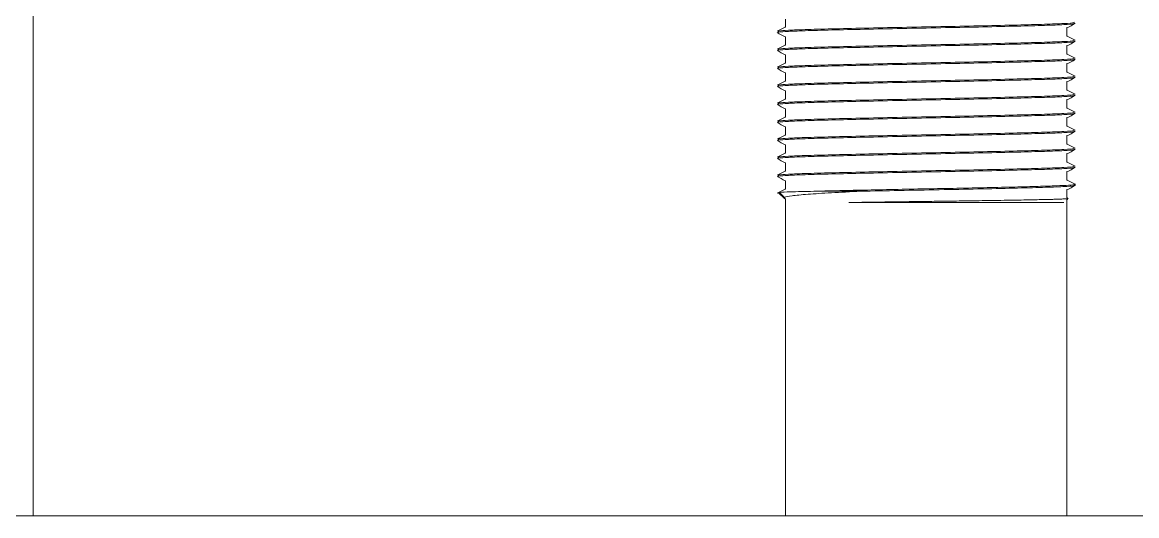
# Model space of a CAD drawing. Header units: centimetres. Extents: x -13594 to 4017, y -3206 to 1780.
# Drawn here: x -10218.4 to -10139.2, y 229.8 to 264.8 of the extents above; entities that cross this region are included whole.
import ezdxf

# ---------------------------------------------------------------- set-up
doc = ezdxf.new("R2010")
doc.units = ezdxf.units.CM

msp = doc.modelspace()

# ---------------------------------------------------------------- linework, layer by layer
at = {"color": 7, "linetype": 'Continuous', "lineweight": 5}
for p, q in [((-10217.631, 229.757), (-10217.631, 419.652)), ((-10164.179, 265.03), (-10164.179, 264.477)), ((-10164.688, 264.159), (-10164.687, 264.179)), ((-10164.688, 264.065), (-10164.687, 264.099)), ((-10164.687, 264.179), (-10164.687, 264.099)), ((-10164.179, 263.752), (-10164.179, 263.199)), ((-10144.211, 263.835), (-10144.211, 264.387)), ((-10164.688, 262.882), (-10164.687, 262.901)), ((-10164.687, 262.901), (-10164.687, 262.821)), ((-10144.211, 262.557), (-10144.211, 263.109)), ((-10164.688, 262.788), (-10164.687, 262.821)), ((-10164.179, 262.474), (-10164.179, 261.921)), ((-10164.688, 261.604), (-10164.687, 261.623)), ((-10164.688, 261.51), (-10164.687, 261.543)), ((-10164.687, 261.623), (-10164.687, 261.543)), ((-10144.211, 261.279), (-10144.211, 261.831)), ((-10164.179, 261.196), (-10164.179, 260.644)), ((-10144.211, 260.001), (-10144.211, 260.553)), ((-10164.688, 260.325), (-10164.687, 260.345)), ((-10164.688, 260.231), (-10164.687, 260.265)), ((-10164.687, 260.345), (-10164.687, 260.265)), ((-10164.179, 259.918), (-10164.179, 259.366)), ((-10164.688, 259.049), (-10164.687, 259.067)), ((-10164.688, 258.954), (-10164.687, 258.987)), ((-10164.687, 259.067), (-10164.687, 258.987)), ((-10144.211, 258.723), (-10144.211, 259.275)), ((-10164.179, 258.64), (-10164.179, 258.088)), ((-10164.688, 257.769), (-10164.687, 257.789)), ((-10164.688, 257.676), (-10164.687, 257.709)), ((-10164.687, 257.789), (-10164.687, 257.709)), ((-10164.179, 257.362), (-10164.179, 256.81)), ((-10144.211, 257.445), (-10144.211, 257.997)), ((-10164.688, 256.493), (-10164.687, 256.511)), ((-10164.687, 256.511), (-10164.687, 256.431)), ((-10144.211, 256.167), (-10144.211, 256.719)), ((-10164.688, 256.397), (-10164.687, 256.431)), ((-10164.179, 256.084), (-10164.179, 255.532)), ((-10164.688, 255.213), (-10164.687, 255.233)), ((-10164.688, 255.12), (-10164.687, 255.153)), ((-10164.687, 255.233), (-10164.687, 255.153)), ((-10144.211, 254.889), (-10144.211, 255.442)), ((-10164.179, 254.806), (-10164.179, 254.254)), ((-10144.211, 253.611), (-10144.211, 254.164)), ((-10164.688, 253.937), (-10164.687, 253.955)), ((-10164.688, 253.843), (-10164.687, 253.875)), ((-10164.687, 253.955), (-10164.687, 253.875)), ((-10164.179, 253.528), (-10164.179, 252.976)), ((-10164.702, 252.722), (-10164.266, 252.285)), ((-10164.647, 252.707), (-10164.61, 252.719)), ((-10164.261, 252.367), (-10164.61, 252.719)), ((-10162.178, 252.797), (-10158.839, 252.797)), ((-10144.211, 252.333), (-10144.211, 252.886)), ((-10143.612, 253.21), (-10143.612, 253.316)), ((-10164.261, 252.367), (-10164.241, 252.31)), ((-10164.179, 252.251), (-10164.179, 229.757)), ((-10144.411, 251.998), (-10159.687, 251.998)), ((-10144.211, 252.198), (-10144.1, 252.308)), ((-10144.211, 229.757), (-10144.211, 252.198)), ((-10238.163, 229.757), (-9687.511, 229.757))]:
    msp.add_line(p, q, dxfattribs=at)
for points, knots in [([(-10164.172, 264.481), (-10164.185, 264.474), (-10164.385, 264.367), (-10164.585, 264.26), (-10164.771, 264.16)], [0, 0, 0, 0, 0.066663, 1, 1, 1, 1]), ([(-10164.687, 264.179), (-10164.498, 264.196), (-10164.118, 264.231), (-10162.679, 264.286), (-10160.712, 264.338), (-10158.291, 264.39), (-10155.591, 264.446), (-10152.797, 264.498), (-10150.098, 264.55), (-10147.679, 264.606), (-10145.698, 264.658), (-10144.323, 264.71), (-10143.61, 264.759), (-10143.676, 264.787), (-10143.702, 264.798)], [0, 0, 0, 0, 0.085479, 0.172444, 0.257923, 0.343402, 0.430366, 0.515846, 0.601325, 0.688289, 0.773769, 0.859248, 0.946212, 1, 1, 1, 1]), ([(-10164.687, 264.099), (-10164.498, 264.116), (-10164.118, 264.151), (-10162.679, 264.206), (-10160.712, 264.258), (-10158.291, 264.31), (-10155.591, 264.366), (-10152.797, 264.418), (-10150.098, 264.47), (-10147.678, 264.526), (-10145.701, 264.578), (-10144.313, 264.63), (-10143.549, 264.686), (-10143.651, 264.72), (-10143.703, 264.738)], [0, 0, 0, 0, 0.082854, 0.167146, 0.25, 0.332854, 0.417146, 0.5, 0.582854, 0.667146, 0.75, 0.832854, 0.917146, 1, 1, 1, 1]), ([(-10144.216, 264.384), (-10144.203, 264.391), (-10144.003, 264.499), (-10143.803, 264.606), (-10143.617, 264.706)], [0, 0, 0, 0, 0.066663, 1, 1, 1, 1]), ([(-10164.771, 264.065), (-10164.584, 263.965), (-10164.387, 263.86), (-10164.189, 263.754), (-10164.179, 263.748)], [0, 0, 0, 0, 0.945077, 1, 1, 1, 1]), ([(-10143.621, 263.522), (-10143.807, 263.622), (-10144.004, 263.727), (-10144.201, 263.833), (-10144.211, 263.838)], [0, 0, 0, 0, 0.948123, 1, 1, 1, 1]), ([(-10164.171, 263.204), (-10164.184, 263.197), (-10164.384, 263.089), (-10164.584, 262.982), (-10164.77, 262.882)], [0, 0, 0, 0, 0.066663, 1, 1, 1, 1]), ([(-10164.687, 262.901), (-10164.498, 262.918), (-10164.118, 262.953), (-10162.679, 263.008), (-10160.712, 263.06), (-10158.291, 263.112), (-10155.591, 263.168), (-10152.797, 263.22), (-10150.098, 263.272), (-10147.679, 263.328), (-10145.698, 263.38), (-10144.322, 263.432), (-10143.606, 263.481), (-10143.675, 263.51), (-10143.702, 263.522)], [0, 0, 0, 0, 0.085292, 0.172066, 0.257359, 0.342651, 0.429425, 0.514717, 0.60001, 0.686784, 0.772076, 0.857368, 0.944142, 1, 1, 1, 1]), ([(-10164.687, 262.821), (-10164.498, 262.838), (-10164.118, 262.873), (-10162.679, 262.928), (-10160.712, 262.98), (-10158.291, 263.032), (-10155.591, 263.088), (-10152.797, 263.14), (-10150.098, 263.192), (-10147.678, 263.248), (-10145.701, 263.3), (-10144.313, 263.352), (-10143.549, 263.408), (-10143.651, 263.442), (-10143.703, 263.46)], [0, 0, 0, 0, 0.082854, 0.167146, 0.25, 0.332854, 0.417146, 0.5, 0.582854, 0.667146, 0.75, 0.832854, 0.917146, 1, 1, 1, 1]), ([(-10144.218, 263.105), (-10144.205, 263.112), (-10144.005, 263.22), (-10143.805, 263.327), (-10143.618, 263.427)], [0, 0, 0, 0, 0.066662, 1, 1, 1, 1]), ([(-10164.773, 262.789), (-10164.586, 262.689), (-10164.388, 262.583), (-10164.19, 262.476), (-10164.179, 262.47)], [0, 0, 0, 0, 0.941659, 1, 1, 1, 1]), ([(-10164.687, 261.623), (-10164.498, 261.64), (-10164.118, 261.675), (-10162.679, 261.73), (-10160.712, 261.782), (-10158.291, 261.834), (-10155.591, 261.89), (-10152.797, 261.942), (-10150.098, 261.994), (-10147.679, 262.05), (-10145.698, 262.102), (-10144.323, 262.154), (-10143.611, 262.203), (-10143.677, 262.231), (-10143.702, 262.242)], [0, 0, 0, 0, 0.085523, 0.172532, 0.258055, 0.343577, 0.430586, 0.516109, 0.601632, 0.688641, 0.774164, 0.859687, 0.946695, 1, 1, 1, 1]), ([(-10164.687, 261.543), (-10164.498, 261.56), (-10164.118, 261.595), (-10162.679, 261.651), (-10160.712, 261.703), (-10158.291, 261.755), (-10155.591, 261.81), (-10152.797, 261.862), (-10150.098, 261.914), (-10147.678, 261.97), (-10145.701, 262.022), (-10144.313, 262.074), (-10143.549, 262.13), (-10143.651, 262.165), (-10143.703, 262.182)], [0, 0, 0, 0, 0.082854, 0.167146, 0.25, 0.332854, 0.417146, 0.5, 0.582854, 0.667146, 0.75, 0.832854, 0.917146, 1, 1, 1, 1]), ([(-10144.219, 261.827), (-10144.205, 261.834), (-10144.006, 261.941), (-10143.806, 262.048), (-10143.619, 262.148)], [0, 0, 0, 0, 0.066663, 1, 1, 1, 1]), ([(-10143.618, 262.242), (-10143.804, 262.342), (-10144.002, 262.448), (-10144.2, 262.554), (-10144.211, 262.56)], [0, 0, 0, 0, 0.942899, 1, 1, 1, 1]), ([(-10164.771, 261.51), (-10164.585, 261.41), (-10164.387, 261.304), (-10164.19, 261.198), (-10164.179, 261.192)], [0, 0, 0, 0, 0.943827, 1, 1, 1, 1]), ([(-10164.171, 261.926), (-10164.184, 261.919), (-10164.384, 261.811), (-10164.584, 261.704), (-10164.77, 261.604)], [0, 0, 0, 0, 0.066663, 1, 1, 1, 1]), ([(-10143.621, 260.966), (-10143.808, 261.066), (-10144.004, 261.172), (-10144.201, 261.277), (-10144.211, 261.282)], [0, 0, 0, 0, 0.948587, 1, 1, 1, 1]), ([(-10164.172, 260.647), (-10164.185, 260.64), (-10164.385, 260.533), (-10164.585, 260.426), (-10164.771, 260.326)], [0, 0, 0, 0, 0.066663, 1, 1, 1, 1]), ([(-10164.687, 260.345), (-10164.498, 260.362), (-10164.118, 260.397), (-10162.679, 260.452), (-10160.712, 260.504), (-10158.291, 260.556), (-10155.591, 260.612), (-10152.797, 260.664), (-10150.098, 260.716), (-10147.679, 260.772), (-10145.699, 260.824), (-10144.322, 260.876), (-10143.606, 260.925), (-10143.675, 260.954), (-10143.702, 260.966)], [0, 0, 0, 0, 0.085272, 0.172025, 0.257297, 0.342569, 0.429322, 0.514594, 0.599866, 0.686619, 0.77189, 0.857162, 0.943915, 1, 1, 1, 1]), ([(-10164.687, 260.265), (-10164.498, 260.282), (-10164.118, 260.317), (-10162.679, 260.373), (-10160.712, 260.425), (-10158.291, 260.477), (-10155.591, 260.532), (-10152.797, 260.584), (-10150.098, 260.636), (-10147.678, 260.692), (-10145.701, 260.744), (-10144.313, 260.796), (-10143.549, 260.852), (-10143.651, 260.887), (-10143.703, 260.904)], [0, 0, 0, 0, 0.082854, 0.167146, 0.25, 0.332854, 0.417146, 0.5, 0.582854, 0.667146, 0.75, 0.832854, 0.917146, 1, 1, 1, 1]), ([(-10144.216, 260.55), (-10144.203, 260.557), (-10144.003, 260.665), (-10143.804, 260.772), (-10143.617, 260.872)], [0, 0, 0, 0, 0.0666631, 1, 1, 1, 1]), ([(-10164.77, 260.231), (-10164.584, 260.131), (-10164.387, 260.026), (-10164.189, 259.92), (-10164.179, 259.914)], [0, 0, 0, 0, 0.945789, 1, 1, 1, 1]), ([(-10164.687, 259.067), (-10164.498, 259.084), (-10164.118, 259.119), (-10162.679, 259.175), (-10160.712, 259.227), (-10158.291, 259.279), (-10155.591, 259.334), (-10152.797, 259.386), (-10150.098, 259.438), (-10147.679, 259.494), (-10145.698, 259.546), (-10144.323, 259.598), (-10143.611, 259.647), (-10143.677, 259.675), (-10143.702, 259.686)], [0, 0, 0, 0, 0.085496, 0.172478, 0.257975, 0.343471, 0.430453, 0.515949, 0.601446, 0.688427, 0.773924, 0.85942, 0.946402, 1, 1, 1, 1]), ([(-10143.618, 259.687), (-10143.804, 259.787), (-10144.002, 259.893), (-10144.2, 259.999), (-10144.211, 260.005)], [0, 0, 0, 0, 0.943465, 1, 1, 1, 1]), ([(-10164.772, 258.955), (-10164.586, 258.855), (-10164.388, 258.748), (-10164.19, 258.642), (-10164.179, 258.636)], [0, 0, 0, 0, 0.9427019, 1, 1, 1, 1]), ([(-10164.17, 259.37), (-10164.183, 259.363), (-10164.383, 259.256), (-10164.583, 259.149), (-10164.769, 259.049)], [0, 0, 0, 0, 0.066663, 1, 1, 1, 1]), ([(-10164.687, 258.987), (-10164.498, 259.004), (-10164.118, 259.039), (-10162.679, 259.095), (-10160.712, 259.147), (-10158.291, 259.199), (-10155.591, 259.254), (-10152.797, 259.306), (-10150.098, 259.358), (-10147.678, 259.414), (-10145.701, 259.466), (-10144.313, 259.518), (-10143.549, 259.574), (-10143.651, 259.609), (-10143.703, 259.626)], [0, 0, 0, 0, 0.082854, 0.167146, 0.25, 0.332854, 0.417146, 0.5, 0.582854, 0.667146, 0.75, 0.832854, 0.917146, 1, 1, 1, 1]), ([(-10144.217, 259.272), (-10144.204, 259.279), (-10144.004, 259.386), (-10143.804, 259.493), (-10143.618, 259.593)], [0, 0, 0, 0, 0.066662, 1, 1, 1, 1]), ([(-10164.687, 257.789), (-10164.498, 257.806), (-10164.118, 257.841), (-10162.679, 257.897), (-10160.712, 257.949), (-10158.291, 258.001), (-10155.591, 258.056), (-10152.797, 258.108), (-10150.098, 258.16), (-10147.679, 258.216), (-10145.698, 258.268), (-10144.323, 258.32), (-10143.607, 258.369), (-10143.675, 258.398), (-10143.702, 258.409)], [0, 0, 0, 0, 0.085349, 0.17218, 0.257529, 0.342878, 0.429709, 0.515058, 0.600407, 0.687238, 0.772587, 0.857936, 0.944768, 1, 1, 1, 1]), ([(-10164.687, 257.709), (-10164.498, 257.726), (-10164.118, 257.761), (-10162.679, 257.817), (-10160.712, 257.869), (-10158.291, 257.921), (-10155.591, 257.976), (-10152.797, 258.028), (-10150.098, 258.08), (-10147.678, 258.136), (-10145.701, 258.188), (-10144.313, 258.24), (-10143.549, 258.296), (-10143.651, 258.331), (-10143.703, 258.348)], [0, 0, 0, 0, 0.082854, 0.167146, 0.25, 0.332854, 0.417146, 0.5, 0.582854, 0.667146, 0.75, 0.832854, 0.917146, 1, 1, 1, 1]), ([(-10144.219, 257.993), (-10144.206, 258), (-10144.006, 258.107), (-10143.806, 258.214), (-10143.619, 258.314)], [0, 0, 0, 0, 0.0666628, 1, 1, 1, 1]), ([(-10143.62, 258.41), (-10143.806, 258.51), (-10144.003, 258.615), (-10144.2, 258.721), (-10144.211, 258.727)], [0, 0, 0, 0, 0.946629, 1, 1, 1, 1]), ([(-10164.172, 258.091), (-10164.186, 258.084), (-10164.386, 257.977), (-10164.585, 257.87), (-10164.772, 257.77)], [0, 0, 0, 0, 0.066663, 1, 1, 1, 1]), ([(-10164.772, 257.677), (-10164.586, 257.577), (-10164.388, 257.471), (-10164.19, 257.365), (-10164.179, 257.358)], [0, 0, 0, 0, 0.942594, 1, 1, 1, 1]), ([(-10143.619, 257.131), (-10143.805, 257.231), (-10144.003, 257.337), (-10144.2, 257.443), (-10144.211, 257.449)], [0, 0, 0, 0, 0.945201, 1, 1, 1, 1]), ([(-10164.169, 256.815), (-10164.182, 256.808), (-10164.382, 256.701), (-10164.582, 256.593), (-10164.768, 256.493)], [0, 0, 0, 0, 0.066663, 1, 1, 1, 1]), ([(-10164.687, 256.511), (-10164.498, 256.528), (-10164.118, 256.563), (-10162.679, 256.619), (-10160.712, 256.671), (-10158.291, 256.723), (-10155.591, 256.778), (-10152.797, 256.83), (-10150.098, 256.882), (-10147.679, 256.938), (-10145.698, 256.99), (-10144.323, 257.042), (-10143.609, 257.091), (-10143.676, 257.12), (-10143.702, 257.131)], [0, 0, 0, 0, 0.085416, 0.172317, 0.257733, 0.34315, 0.43005, 0.515466, 0.600883, 0.687783, 0.773199, 0.858616, 0.945516, 1, 1, 1, 1]), ([(-10164.687, 256.431), (-10164.498, 256.448), (-10164.118, 256.483), (-10162.679, 256.539), (-10160.712, 256.591), (-10158.291, 256.643), (-10155.591, 256.699), (-10152.797, 256.751), (-10150.098, 256.803), (-10147.678, 256.858), (-10145.701, 256.91), (-10144.313, 256.962), (-10143.549, 257.018), (-10143.651, 257.053), (-10143.703, 257.07)], [0, 0, 0, 0, 0.082854, 0.167146, 0.25, 0.332854, 0.417146, 0.5, 0.582854, 0.667146, 0.75, 0.832854, 0.917146, 1, 1, 1, 1]), ([(-10144.217, 256.716), (-10144.204, 256.723), (-10144.004, 256.83), (-10143.805, 256.937), (-10143.618, 257.037)], [0, 0, 0, 0, 0.066663, 1, 1, 1, 1]), ([(-10164.77, 256.398), (-10164.584, 256.298), (-10164.387, 256.192), (-10164.189, 256.086), (-10164.179, 256.08)], [0, 0, 0, 0, 0.945778, 1, 1, 1, 1]), ([(-10164.687, 255.233), (-10164.498, 255.25), (-10164.118, 255.285), (-10162.679, 255.341), (-10160.712, 255.393), (-10158.291, 255.445), (-10155.591, 255.5), (-10152.797, 255.552), (-10150.098, 255.604), (-10147.679, 255.66), (-10145.698, 255.712), (-10144.323, 255.764), (-10143.61, 255.813), (-10143.676, 255.842), (-10143.702, 255.853)], [0, 0, 0, 0, 0.08545, 0.172383, 0.257833, 0.343282, 0.430216, 0.515666, 0.601115, 0.688049, 0.773498, 0.858948, 0.945882, 1, 1, 1, 1]), ([(-10164.687, 255.153), (-10164.498, 255.17), (-10164.118, 255.205), (-10162.679, 255.261), (-10160.712, 255.313), (-10158.291, 255.365), (-10155.591, 255.421), (-10152.797, 255.473), (-10150.098, 255.525), (-10147.678, 255.58), (-10145.701, 255.632), (-10144.313, 255.684), (-10143.549, 255.74), (-10143.651, 255.775), (-10143.703, 255.792)], [0, 0, 0, 0, 0.082854, 0.167146, 0.25, 0.332854, 0.417146, 0.5, 0.582854, 0.667146, 0.75, 0.832854, 0.917146, 1, 1, 1, 1]), ([(-10144.217, 255.439), (-10144.203, 255.446), (-10144.003, 255.553), (-10143.804, 255.66), (-10143.617, 255.76)], [0, 0, 0, 0, 0.066662, 1, 1, 1, 1]), ([(-10143.619, 255.853), (-10143.805, 255.953), (-10144.003, 256.059), (-10144.2, 256.165), (-10144.211, 256.171)], [0, 0, 0, 0, 0.944406, 1, 1, 1, 1]), ([(-10164.172, 255.535), (-10164.186, 255.528), (-10164.386, 255.421), (-10164.585, 255.314), (-10164.772, 255.214)], [0, 0, 0, 0, 0.066663, 1, 1, 1, 1]), ([(-10164.771, 255.12), (-10164.585, 255.02), (-10164.387, 254.914), (-10164.19, 254.808), (-10164.179, 254.803)], [0, 0, 0, 0, 0.944296, 1, 1, 1, 1]), ([(-10164.17, 254.259), (-10164.183, 254.251), (-10164.383, 254.144), (-10164.583, 254.037), (-10164.769, 253.937)], [0, 0, 0, 0, 0.066663, 1, 1, 1, 1]), ([(-10164.687, 253.955), (-10164.498, 253.972), (-10164.118, 254.007), (-10162.679, 254.063), (-10160.712, 254.115), (-10158.291, 254.167), (-10155.591, 254.223), (-10152.797, 254.275), (-10150.098, 254.327), (-10147.679, 254.382), (-10145.698, 254.434), (-10144.322, 254.486), (-10143.607, 254.536), (-10143.675, 254.565), (-10143.702, 254.576)], [0, 0, 0, 0, 0.085326, 0.172134, 0.257459, 0.342785, 0.429593, 0.514919, 0.600245, 0.687053, 0.772378, 0.857704, 0.944512, 1, 1, 1, 1]), ([(-10164.687, 253.875), (-10164.498, 253.892), (-10164.118, 253.927), (-10162.679, 253.983), (-10160.712, 254.035), (-10158.291, 254.087), (-10155.591, 254.143), (-10152.797, 254.195), (-10150.098, 254.247), (-10147.678, 254.302), (-10145.701, 254.354), (-10144.313, 254.406), (-10143.549, 254.462), (-10143.651, 254.497), (-10143.703, 254.514)], [0, 0, 0, 0, 0.082854, 0.167146, 0.25, 0.332854, 0.417146, 0.5, 0.582854, 0.667146, 0.75, 0.832854, 0.917146, 1, 1, 1, 1]), ([(-10144.219, 254.159), (-10144.205, 254.167), (-10144.006, 254.274), (-10143.806, 254.381), (-10143.619, 254.481)], [0, 0, 0, 0, 0.066663, 1, 1, 1, 1]), ([(-10143.62, 254.576), (-10143.807, 254.676), (-10144.004, 254.782), (-10144.201, 254.887), (-10144.211, 254.893)], [0, 0, 0, 0, 0.947312, 1, 1, 1, 1]), ([(-10164.773, 253.843), (-10164.586, 253.743), (-10164.388, 253.637), (-10164.19, 253.531), (-10164.179, 253.525)], [0, 0, 0, 0, 0.941744, 1, 1, 1, 1]), ([(-10143.618, 253.297), (-10143.804, 253.397), (-10144.002, 253.503), (-10144.2, 253.609), (-10144.211, 253.615)], [0, 0, 0, 0, 0.943263, 1, 1, 1, 1]), ([(-10164.171, 252.98), (-10164.185, 252.973), (-10164.385, 252.866), (-10164.584, 252.758), (-10164.771, 252.658)], [0, 0, 0, 0, 0.066663, 1, 1, 1, 1]), ([(-10164.61, 252.719), (-10164.41, 252.732), (-10164.01, 252.757), (-10162.789, 252.784), (-10162.178, 252.797)], [0, 0, 0, 0, 0.498956, 1, 1, 1, 1]), ([(-10158.839, 252.797), (-10159.563, 252.762), (-10161.008, 252.694), (-10162.662, 252.587), (-10163.849, 252.474), (-10164.123, 252.403), (-10164.261, 252.367)], [0, 0, 0, 0, 0.250591, 0.500133, 0.75018, 1, 1, 1, 1]), ([(-10162.178, 252.797), (-10161.655, 252.811), (-10160.607, 252.839), (-10158.642, 252.881), (-10156.489, 252.926), (-10154.231, 252.971), (-10151.981, 253.011), (-10149.825, 253.055), (-10147.858, 253.1), (-10146.191, 253.144), (-10144.879, 253.185), (-10144.012, 253.229), (-10143.601, 253.265), (-10143.653, 253.285), (-10143.668, 253.29)], [0, 0, 0, 0, 0.08701, 0.174286, 0.263156, 0.351597, 0.43812, 0.526111, 0.615067, 0.702953, 0.789519, 0.878032, 0.966869, 1, 1, 1, 1]), ([(-10158.839, 252.797), (-10157.943, 252.816), (-10156.16, 252.853), (-10153.269, 252.908), (-10150.467, 252.961), (-10147.931, 253.018), (-10145.837, 253.072), (-10144.391, 253.125), (-10143.66, 253.171), (-10143.698, 253.196), (-10143.708, 253.203)], [0, 0, 0, 0, 0.136822, 0.272193, 0.406203, 0.543095, 0.678126, 0.812429, 0.949354, 1, 1, 1, 1]), ([(-10144.218, 252.882), (-10144.205, 252.889), (-10144.005, 252.996), (-10143.805, 253.103), (-10143.619, 253.203)], [0, 0, 0, 0, 0.066663, 1, 1, 1, 1]), ([(-10164.242, 252.281), (-10164.232, 252.275), (-10164.211, 252.264), (-10164.189, 252.252), (-10164.179, 252.247)], [0, 0, 0, 0, 0.4877458, 1, 1, 1, 1]), ([(-10159.687, 251.998), (-10159.337, 252.004), (-10158.535, 252.016), (-10157.297, 252.035), (-10156.137, 252.051), (-10155.292, 252.063), (-10154.718, 252.071), (-10154.19, 252.078), (-10153.616, 252.085), (-10152.906, 252.095), (-10152.202, 252.104), (-10151.523, 252.113), (-10150.782, 252.124), (-10149.897, 252.136), (-10148.921, 252.152), (-10148.013, 252.167), (-10147.291, 252.179), (-10146.688, 252.191), (-10146.19, 252.201), (-10145.784, 252.21), (-10145.491, 252.217), (-10145.281, 252.222), (-10145.072, 252.229), (-10144.858, 252.236), (-10144.647, 252.244), (-10144.48, 252.251), (-10144.256, 252.264), (-10144.124, 252.275), (-10144.131, 252.284), (-10144.132, 252.286)], [0, 0, 0, 0, 0.057926, 0.132943, 0.185577, 0.225323, 0.252126, 0.265949, 0.299012, 0.332105, 0.36523, 0.398386, 0.429129, 0.473281, 0.530884, 0.582686, 0.626898, 0.663484, 0.702824, 0.735509, 0.761521, 0.780842, 0.796177, 0.826186, 0.854421, 0.880879, 0.905553, 0.986261, 1, 1, 1, 1]), ([(-10144.131, 252.294), (-10144.148, 252.303), (-10144.174, 252.317), (-10144.201, 252.331), (-10144.211, 252.337)], [0, 0, 0, 0, 0.61883, 1, 1, 1, 1])]:
    msp.add_open_spline(points, degree=3, knots=knots, dxfattribs=at)

doc.saveas('drawing.dxf')
